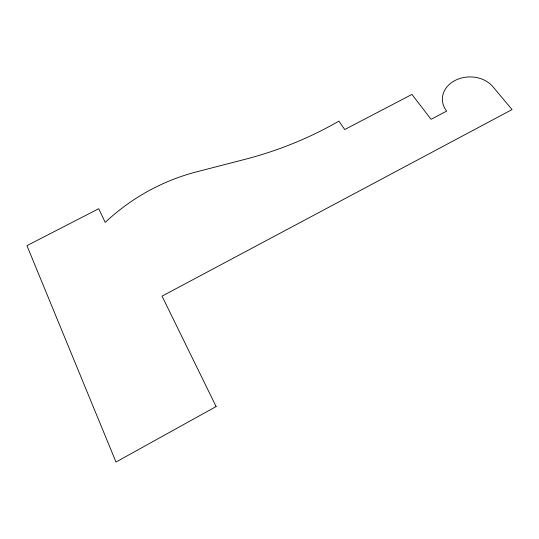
<?xml version="1.0" encoding="UTF-8"?>
<svg xmlns="http://www.w3.org/2000/svg" width="539" height="539" viewBox="0 0 539 539"><rect width="100%" height="100%" fill="white"/><g stroke="black" fill="none" stroke-linecap="round" stroke-linejoin="round"><path stroke-width="0.81" d="M216.119 406.541L115.993 462.044L26.95 245.649L98.718 208.708L105.22 222.391A193.009 175.983 -33.9 0 1 196.553 171.86L245.198 159.288A274.331 196.58 -16.7 0 0 338.903 121.127L344.744 129.522L411.958 94.426L431.079 119.321L446.649 111.108A27.624 22.267 -0.1 0 1 454.876 80.554A27.624 22.267 -0.1 0 1 492.889 86.705L512.05 109.579L162.03 296.147L216.119 406.541"/></g></svg>
